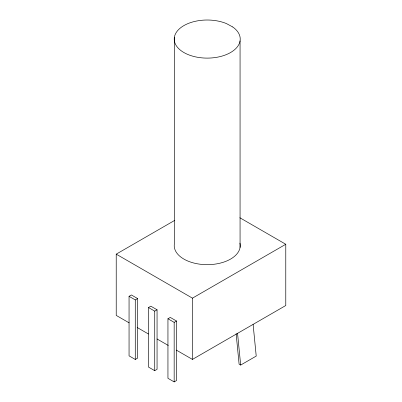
<?xml version="1.0" encoding="UTF-8"?>
<svg xmlns="http://www.w3.org/2000/svg" width="402" height="402" viewBox="0 0 402 402"><rect width="100%" height="100%" fill="white"/><g stroke="black" fill="none" stroke-linecap="round" stroke-linejoin="round"><path stroke-width="0.6" d="M129.107 322.836L116.223 315.399L116.223 254.149L174.83 220.316M129.057 296.314L131.394 294.967L137.615 298.56L137.615 358.102L135.278 359.448L129.057 355.855L129.057 296.314L135.278 299.907L137.615 298.56M148.504 307.54L150.835 306.193L157.056 309.786L157.056 369.327L154.725 370.674L148.504 367.081L148.504 307.54L154.725 311.133L157.056 309.786M116.223 254.149L192.442 298.153L285.777 244.27L285.777 305.52L192.442 359.403L176.342 350.107M167.946 318.766L170.277 317.419L176.503 321.012L176.503 380.553L174.166 381.9L167.946 378.307L167.946 318.766L174.166 322.359L176.503 321.012M236.12 333.705L239.11 364.162L240.667 365.061L256.22 356.082L253.109 324.379M239.828 217.743L285.777 244.27M137.157 327.484L148.428 333.992M157.021 338.951L168.292 345.459M237.552 333.358L240.667 365.061M240.064 40.904L240.064 247.461M192.442 298.153L192.442 359.403M174.378 37.22L174.378 243.778A32.999 19.05 0 0 0 207.809 264.667A32.999 19.05 0 0 0 239.929 243.099M174.166 322.359L174.166 381.9M154.725 311.133L154.725 370.674M135.278 299.907L135.278 359.448M232.703 26.954L226.406 23.562A32.999 19.05 0 0 0 174.785 35.572A32.999 19.05 0 0 0 215.457 57.511A32.999 19.05 0 0 0 232.703 26.954"/></g></svg>
